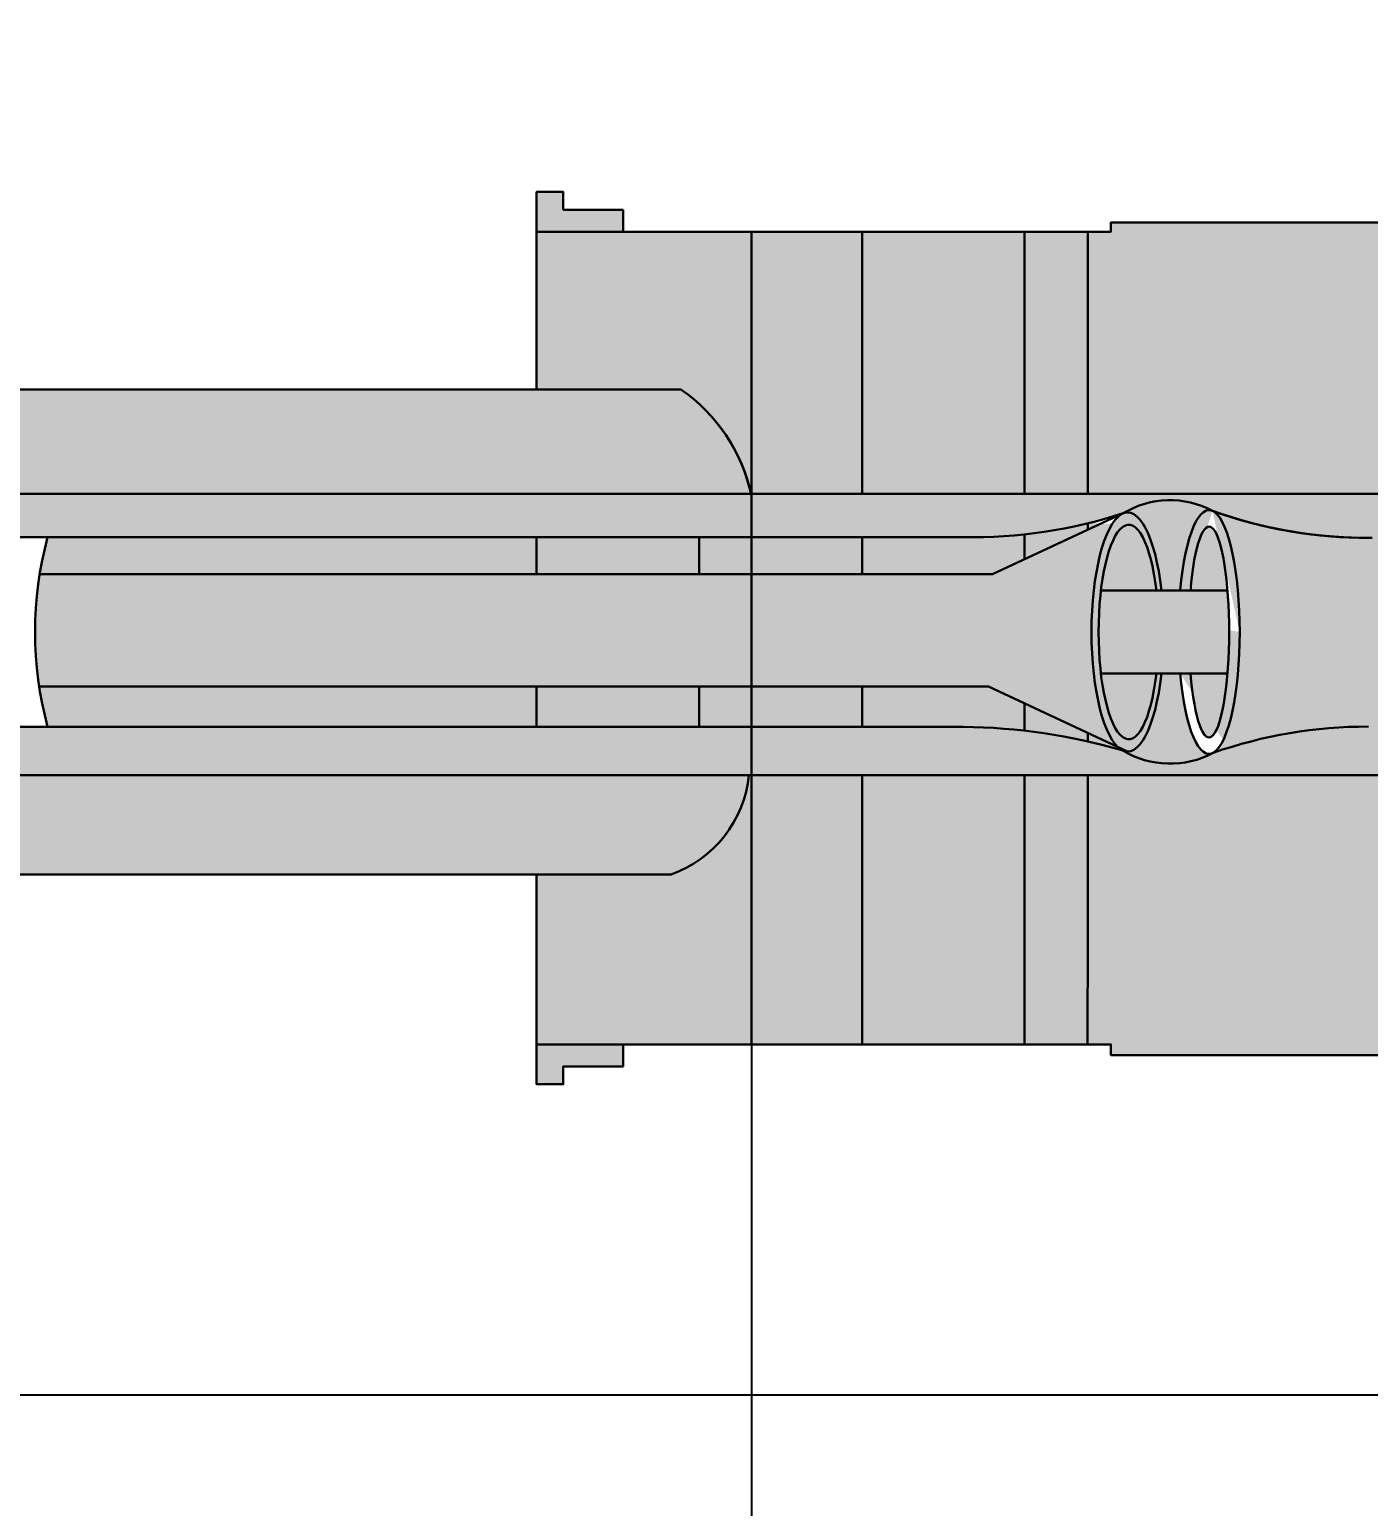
# Model space of a CAD drawing. Header units: millimetres. Extents: x 840 to 45745, y -146 to 13913.
# Drawn here: x 29042 to 30170, y 2931 to 4176 of the extents above; entities that cross this region are included whole.
import ezdxf

# ---------------------------------------------------------------- set-up
doc = ezdxf.new("R2010")
doc.units = ezdxf.units.MM
for name, color, linetype, lineweight in [('drawing', 7, 'Continuous', 30), ('extra adjustment', 7, 'Continuous', 30), ('New DIM', 7, 'Continuous', 30)]:
    doc.layers.add(name, color=color, linetype=linetype, lineweight=lineweight)
doc.styles.get("Standard").update_dxf_attribs({"font": 'arial.ttf'})
doc.dimstyles.new('000001211E731208', dxfattribs={"dimscale": 30, "dimtxt": 5, "dimasz": 4, "dimexe": 2, "dimexo": 4, "dimgap": 1, "dimtad": 1, "dimtih": 1, "dimtoh": 1, "dimdec": 1, "dimdsep": 46, "dimtxsty": 'Standard', "dimcen": 2, "dimclrd": 1, "dimclre": 134, "dimadec": 1, "dimazin": 2, "dimtfac": 1, "dimtdec": 1, "dimtofl": 0, "dimtmove": 0, "dimatfit": 3, "dimfxl": 1, "dimtolj": 1, "dimtzin": 0, "dimarcsym": 0})

# ---------------------------------------------------------------- blocks, each defined once
blk = doc.blocks.new('*D9')
at = {"layer": 'Defpoints', "color": 0, "transparency": 16777216}
for p in [(27914.70780350172, 4317.35443950672), (27914.70780350173, 3024.615419753403), (31635.78277524041, 3024.615419753403)]:
    blk.add_point(p, dxfattribs=at)
at = {"layer": 'New DIM', "color": 134, "linetype": 'ByBlock', "lineweight": -2, "transparency": 16777216}
for p, q in [((28034.70780350172, 4317.35443950672), (31695.78277524041, 4317.354439506721)), ((28034.70780350173, 3024.615419753403), (31695.78277524041, 3024.615419753403))]:
    blk.add_line(p, q, dxfattribs=at)
at = {"layer": 'New DIM', "color": 1, "linetype": 'ByBlock', "lineweight": -2, "transparency": 16777216}
for p, q in [((31635.78277524041, 4197.354439506721), (31635.78277524041, 3777.570877788316)), ((31635.78277524041, 3144.615419753403), (31635.78277524041, 3564.398981471808))]:
    blk.add_line(p, q, dxfattribs=at)
at = {"layer": 'New DIM', "color": 1, "transparency": 16777216}
for points in [[(31615.78277524041, 4197.354439506721), (31655.78277524041, 4197.354439506721), (31635.78277524041, 4317.354439506721)], [(31615.78277524041, 3144.615419753403), (31655.78277524041, 3144.615419753403), (31635.78277524041, 3024.615419753403)]]:
    blk.add_solid(points, dxfattribs=at)
at = {"layer": 'New DIM', "color": 0, "transparency": 16777216, "insert": (31635.7827752404, 3670.984929630053), "char_height": 150, "attachment_point": 5}
blk.add_mtext('\\A1;1292.7', dxfattribs=at)
blk = doc.blocks.new('*D11')
at = {"layer": 'Defpoints', "color": 0, "transparency": 16777216}
for p in [(26999.39984959805, 4639.075176345827), (26999.39984959805, 2696.679822853381), (32033.19230820957, 2696.679822853382)]:
    blk.add_point(p, dxfattribs=at)
at = {"layer": 'New DIM', "color": 134, "linetype": 'ByBlock', "lineweight": -2, "transparency": 16777216}
for p, q in [((27119.39984959805, 4639.075176345827), (32093.19230820957, 4639.075176345827)), ((27119.39984959805, 2696.679822853381), (32093.19230820957, 2696.679822853382))]:
    blk.add_line(p, q, dxfattribs=at)
at = {"layer": 'New DIM', "color": 1, "linetype": 'ByBlock', "lineweight": -2, "transparency": 16777216}
for p, q in [((32033.19230820957, 4519.075176345827), (32033.19230820957, 3774.463447757858)), ((32033.19230820957, 2816.679822853382), (32033.19230820957, 3561.291551441351))]:
    blk.add_line(p, q, dxfattribs=at)
at = {"layer": 'New DIM', "color": 1, "transparency": 16777216}
for points in [[(32013.19230820957, 4519.075176345827), (32053.19230820957, 4519.075176345827), (32033.19230820957, 4639.075176345827)], [(32013.19230820957, 2816.679822853382), (32053.19230820957, 2816.679822853382), (32033.19230820957, 2696.679822853382)]]:
    blk.add_solid(points, dxfattribs=at)
at = {"layer": 'New DIM', "color": 0, "transparency": 16777216, "insert": (32033.19230820957, 3667.877499599595), "char_height": 150, "attachment_point": 5}
blk.add_mtext('\\A1;1942.4', dxfattribs=at)
blk = doc.blocks.new('*D50')
at = {"layer": 'Defpoints', "color": 0, "transparency": 16777216}
for p in [(29650.08377129588, 3547.126745338839), (28490.62620419121, 3463.514661941729), (29650.08377129588, 2405.479882293512)]:
    blk.add_point(p, dxfattribs=at)
at = {"layer": 'New DIM', "color": 134, "linetype": 'ByBlock', "lineweight": -2, "transparency": 16777216}
for p, q in [((29650.08377129588, 3427.126745338839), (29650.08377129588, 2345.479882293512)), ((28490.62620419121, 3343.514661941729), (28490.62620419121, 2345.479882293512))]:
    blk.add_line(p, q, dxfattribs=at)
at = {"layer": 'New DIM', "color": 1, "linetype": 'ByBlock', "lineweight": -2, "transparency": 16777216}
blk.add_line((28610.62620419121, 2405.479882293512), (29530.08377129588, 2405.479882293512), dxfattribs=at)
at = {"layer": 'New DIM', "color": 1, "transparency": 16777216}
for points in [[(28610.62620419121, 2425.479882293512), (28610.62620419121, 2385.479882293512), (28490.62620419121, 2405.479882293512)], [(29530.08377129588, 2425.479882293512), (29530.08377129588, 2385.479882293512), (29650.08377129588, 2405.479882293512)]]:
    blk.add_solid(points, dxfattribs=at)
at = {"layer": 'New DIM', "color": 0, "transparency": 16777216, "insert": (29070.35498774354, 2512.065830451766), "char_height": 150, "attachment_point": 5}
blk.add_mtext('\\A1;1159.5', dxfattribs=at)

msp = doc.modelspace()

# ---------------------------------------------------------------- hatches: boundary and pattern name
at = {"layer": 'extra adjustment', "true_color": 0x1a3a42}
h = msp.add_hatch(color=159, dxfattribs=at)
h.dxf.hatch_style = 1
h.paths.add_polyline_path([(29541.84380997523, 4023.835486547368), (29491.44380997523, 4023.835486547379), (29491.44380997523, 4038.955486547367), (29469.04380997522, 4038.955486547367), (29469.04380997522, 4005.355486547367), (29541.84380997523, 4005.355486547367)])
h = msp.add_hatch(color=159, dxfattribs=at)
h.dxf.hatch_style = 1
h.paths.add_polyline_path([(30446.9467751704, 4013.195486547368), (30443.84895054955, 4013.195486547368), (29952.95307412194, 4013.195486547369), (29952.95307412194, 4005.355486547367), (29933.42021863733, 4005.355486547367), (29933.42021863733, 3920.100490803342), (29933.42021863733, 3872.482785343153), (29933.42183631559, 3784.389504140633), (30446.94677517041, 3784.389504140636)])
h = msp.add_hatch(color=159, dxfattribs=at)
h.dxf.hatch_style = 1
h.paths.add_polyline_path([(29650.08377129585, 4005.355486547367), (29469.04380997522, 4005.355486547367), (29469.04380997523, 3872.482785343152), (29590.67652432034, 3872.482785343152, -0.1909573597717431), (29650.08377129586, 3782.756166700829)])
h = msp.add_hatch(color=159, dxfattribs=at)
h.dxf.hatch_style = 1
h.paths.add_polyline_path([(29743.41654371874, 3929.060490803343), (29743.41654371874, 4005.355486547367), (29650.08377129585, 4005.355486547367), (29650.08377129586, 3784.389504140633), (29743.41654371874, 3784.389504140633), (29743.41654371874, 3872.482785343153)])
h = msp.add_hatch(color=159, dxfattribs=at)
h.dxf.hatch_style = 1
h.paths.add_polyline_path([(29880.15307412193, 3936.900490803343), (29880.15307412194, 4005.355486547367), (29743.41654371874, 4005.355486547374), (29743.41654371874, 3929.060490803343), (29743.41654371874, 3872.482785343153), (29743.41654371874, 3784.389504140633), (29880.15307412194, 3784.389504140633), (29880.15307412194, 3872.482785343152)])
h = msp.add_hatch(color=159, dxfattribs=at)
h.dxf.hatch_style = 1
h.paths.add_polyline_path([(29933.42021863733, 3920.100490803342), (29933.42021863733, 4005.355486547367), (29880.15307412194, 4005.355486547367), (29880.15307412193, 3936.900490803343), (29880.15307412194, 3872.482785343152), (29880.15307412194, 3784.389504140633), (29933.42183631559, 3784.389504140633), (29933.42021863733, 3872.482785343153)])
at = {"layer": 'extra adjustment', "true_color": 0xf8d731}
h = msp.add_hatch(color=40, dxfattribs=at)
h.dxf.hatch_style = 1
h.paths.add_polyline_path([(29590.67652432034, 3872.482785343152), (29469.04380997523, 3872.482785343152), (29360.08783508826, 3872.482785343152), (29056.94458483463, 3872.482785343152), (28490.6262041912, 3872.482785343153), (28490.6262041912, 3784.389504140632), (29056.94458483463, 3784.389504140632), (29366.15786782648, 3784.389504140632), (29649.73020505167, 3784.389504140632, 0.1879934378177061)])
at = {"layer": 'extra adjustment', "true_color": 0xf8991e}
h = msp.add_hatch(color=30, dxfattribs=at)
h.dxf.hatch_style = 1
h.set_gradient(color1=(248, 153, 30), color2=(248, 215, 49), name='CURVED')
h.paths.add_polyline_path([(29650.08377129586, 3782.756166700829, 0.002861208211648091), (29649.73020505164, 3784.389504140753), (28490.62620419119, 3784.389504140632), (28490.6262041912, 3747.877499599975), (29650.08377129587, 3747.877499599975)])
at = {"layer": 'extra adjustment', "true_color": 0xf8d731}
h = msp.add_hatch(color=40, dxfattribs=at)
h.dxf.hatch_style = 1
edge = h.paths.add_edge_path()
edge.add_line((30602.46603167573, 3784.389504140635), (30446.9467751704, 3784.389504140636))
edge.add_line((30446.9467751704, 3784.389504140636), (29933.42183631559, 3784.389504140633))
edge.add_line((29933.42183631559, 3784.389504140633), (29880.15307412193, 3784.389504140633))
edge.add_line((29880.15307412193, 3784.389504140633), (29743.41654371874, 3784.389504140633))
edge.add_line((29743.41654371874, 3784.389504140633), (29650.08377129586, 3784.389504140633))
edge.add_line((29650.08377129586, 3784.389504140633), (29650.08377129586, 3782.756166700829))
edge.add_line((29650.08377129586, 3782.756166700829), (29650.08377129587, 3747.877499599975))
edge.add_line((29650.08377129587, 3747.877499599975), (29828.56526040142, 3747.877499599975))
edge.add_arc((29835.27325628423, 4165.281099255617), 417.4574974943569, 269.0792921509058, 287.8810215723199)
edge.add_arc((30002.78549528701, 3703.795913999691), 75.28583870319571, 61.66256775295909, 121.49889541354781, ccw=False)
edge.add_arc((30168.98595792443, 4132.254867919296), 384.9755914262895, 250.1906347699137, 270.5784577132747)
edge.add_ellipse((30171.49207422357, 3667.708168014546), major_axis=(-109.9399073662684, -0.09165723125632966), ratio=0.723839426924801, start_angle=449.2062534862528, end_angle=629.1112250321023)
edge.add_line((30173.13106198058, 3747.278855208585), (30564.17593564966, 3746.952839921888))
edge.add_arc((30576.00888861149, 3667.864651386398), 79.96849593197321, 89.99999999999739, 98.50931395626588, ccw=False)
edge.add_arc((30487.91919035988, 4225.35125398995), 485.5752641324203, 280.4520778234644, 283.6446364851823)
edge.add_line((30602.46603167573, 3753.480129336373), (30602.46603167573, 3784.389504140635))
at = {"layer": 'extra adjustment', "true_color": 0x1a3a42}
h = msp.add_hatch(color=159, dxfattribs=at)
h.dxf.hatch_style = 1
edge = h.paths.add_edge_path()
edge.add_ellipse((30035.67868358952, 3667.877499599976), major_axis=(0, -102.8047259152627), ratio=0.2516769072036222, start_angle=533.6932712313092, end_angle=610.0956294496655, ccw=False)
edge.add_arc((30002.78549528701, 3703.795913999692), 75.28583870319568, 61.6625677529683, 121.4988954136808)
edge.add_ellipse((29967.07573829406, 3667.877499599976), major_axis=(0, 100.8289267265333), ratio=0.3018527306859603, start_angle=290.31142161376823, end_angle=366.84183551460234, ccw=False)
edge.add_line((29995.61873916431, 3702.877499599975), (30011.35073963773, 3702.877499599975))
h = msp.add_hatch(color=159, dxfattribs=at)
h.dxf.hatch_style = 1
edge = h.paths.add_edge_path()
edge.add_ellipse((30171.49207422357, 3667.708168014546), major_axis=(-109.9399073662684, -0.09165723125632966), ratio=0.7238394269248012, start_angle=89.20625348625282, end_angle=95.02703892122476)
edge.add_line((30181.19174257142, 3588.443463459202), (30570.03929077601, 3588.119280089344))
edge.add_arc((30481.71110691208, 3066.374528722843), 529.1686438586408, 76.8090298657657, 80.39128158619542, ccw=False)
edge.add_line((30602.46603167573, 3581.580993927345), (30602.46603167573, 3547.126745338842))
edge.add_line((30602.46603167573, 3547.126745338842), (30446.94677517041, 3547.126745338842))
edge.add_line((30446.94677517041, 3547.126745338842), (29880.15307412193, 3547.126745338839))
edge.add_line((29880.15307412193, 3547.126745338839), (29743.41654371874, 3547.126745338839))
edge.add_line((29743.41654371874, 3547.126745338839), (29650.08377129588, 3547.126745338839))
edge.add_line((29650.08377129588, 3547.126745338839), (29650.08377129587, 3587.877499599975))
edge.add_line((29650.08377129587, 3587.877499599975), (29828.56526040144, 3587.877499599974))
edge.add_arc((29823.5980008184, 3090.927160447393), 496.9751636164835, 73.70510562460231, 89.42731997586412, ccw=False)
edge.add_arc((30002.80485926141, 3634.181356988236), 77.26128529083078, 239.0238086122468, 297.9604825256553)
edge.add_ellipse((30035.67868358952, 3667.877499599976), major_axis=(0, -102.8047259152627), ratio=0.2516769072036222, start_angle=289.904370550335, end_angle=367.4417385812848, ccw=False)
edge.add_line((30011.35073963773, 3632.877499599975), (30011.35062728813, 3632.877499599975))
edge.add_ellipse((30035.67868358952, 3667.877499599976), major_axis=(0, -102.8047259152627), ratio=0.2516769072036222, start_angle=289.6726993056132, end_angle=289.904370550335, ccw=False)
edge.add_ellipse((30035.67868358952, 3667.877499599976), major_axis=(0, -102.8047259152627), ratio=0.2516769072036222, start_angle=289.904370550335, end_angle=367.4417385812848, ccw=False)
edge.add_line((30011.35073963773, 3632.877499599975), (30051.25084152163, 3632.877499599975))
edge.add_ellipse((30035.67868358952, 3667.877499599976), major_axis=(0, 88.86588915320681), ratio=0.1906408742179865, start_angle=246.8056102755682, end_angle=293.1943897244305)
edge.add_line((30051.25084152163, 3702.877499599975), (30011.35073963773, 3702.877499599975))
edge.add_ellipse((30035.67868358952, 3667.877499599976), major_axis=(0, -102.8047259152627), ratio=0.2516769072036222, start_angle=533.6932712313092, end_angle=610.0956294496655, ccw=False)
edge.add_ellipse((30035.67868358952, 3667.877499599976), major_axis=(0, -102.8047259152627), ratio=0.2516769072036222, start_angle=449.9406244134027, end_angle=533.6932712313092, ccw=False)
edge.add_ellipse((30035.67868358952, 3667.877499599976), major_axis=(0, -102.8047259152627), ratio=0.2516769072036222, start_angle=367.822582690016, end_angle=449.85133060603397, ccw=False)
edge.add_arc((30169.15406770083, 3195.126714495287), 393.0099687006262, 89.87151152359729, 109.30901849877779, ccw=False)
at = {"layer": 'extra adjustment', "true_color": 0x000000}
h = msp.add_hatch(color=18, dxfattribs=at)
h.dxf.hatch_style = 1
edge = h.paths.add_edge_path()
edge.add_ellipse((29967.07573829406, 3667.877499599976), major_axis=(0, 100.8289267265333), ratio=0.3018527306859603, start_angle=368.000841303105, end_angle=523.8832972553386, ccw=False)
edge.add_line((29962.8394946578, 3767.724960083076), (29853.09823541411, 3716.624639214032))
edge.add_line((29853.09823541411, 3716.624639214032), (29650.08377129587, 3716.624639214032))
edge.add_line((29650.08377129587, 3716.624639214032), (29650.08377129587, 3622.067690106557))
edge.add_line((29650.08377129587, 3622.067690106557), (29849.77296432019, 3622.067690106557))
edge.add_line((29849.77296432019, 3622.067690106557), (29958.62700766254, 3571.011324011707))
at = {"layer": 'extra adjustment', "true_color": 0xf8991e}
h = msp.add_hatch(color=30, dxfattribs=at)
h.dxf.hatch_style = 1
edge = h.paths.add_edge_path()
edge.add_ellipse((29967.07573829406, 3667.877499599976), major_axis=(0, 100.8289267265333), ratio=0.3018527306859603, start_angle=366.84183551460234, end_angle=368.000841303105, ccw=False)
edge.add_arc((29835.27325628423, 4165.281099255617), 417.4574974943572, 283.5981923265282, 287.8810215723687, ccw=False)
edge.add_line((29933.42229289757, 3759.525595502279), (29933.42239386825, 3754.027073802721))
edge.add_line((29933.42239386825, 3754.027073802721), (29963.04272158709, 3767.819591412876))
at = {"layer": 'extra adjustment', "true_color": 0x1a3a42}
h = msp.add_hatch(color=159, dxfattribs=at)
h.dxf.hatch_style = 1
edge = h.paths.add_edge_path()
edge.add_ellipse((29967.07573829406, 3667.877499599976), major_axis=(0, 100.8289267265333), ratio=0.3018527306859603, start_angle=290.3114216137682, end_angle=366.8418355146023)
edge.add_ellipse((29967.07573829406, 3667.877499599976), major_axis=(0, 100.8289267265333), ratio=0.3018527306859603, start_angle=366.8418355146023, end_angle=368.0008413031051)
edge.add_ellipse((29967.07573829406, 3667.877499599976), major_axis=(0, 100.8289267265333), ratio=0.3018527306859603, start_angle=368.0008413031051, end_angle=523.8832972553386)
edge.add_line((29958.62700766254, 3571.011324011707), (29967.07573829406, 3567.048572873442))
edge.add_ellipse((29967.07573829406, 3667.877499599976), major_axis=(0, 100.8289267265333), ratio=0.3018527306859603, start_angle=539.9999999999969, end_angle=609.6885783862317)
edge.add_line((29995.61873916431, 3632.877499599975), (29991.33790245486, 3632.877499599975))
edge.add_ellipse((29967.94844965644, 3667.877499599976), major_axis=(0, -90.45190260191123), ratio=0.2804291848184943, start_angle=292.7646022615148, end_angle=427.2353977384855, ccw=False)
edge.add_ellipse((29967.94844965644, 3667.877499599976), major_axis=(0, -90.45190260191123), ratio=0.2804291848184943, start_angle=247.2353977384864, end_angle=292.7646022615148, ccw=False)
edge.add_ellipse((29967.94844965644, 3667.877499599976), major_axis=(0, -90.45190260191123), ratio=0.2804291848184943, start_angle=112.7646022615182, end_angle=247.2353977384864, ccw=False)
edge.add_line((29991.33790245486, 3702.877499599975), (29995.61873916431, 3702.877499599975))
at = {"layer": 'extra adjustment', "true_color": 0x000000}
h = msp.add_hatch(color=18, dxfattribs=at)
h.dxf.hatch_style = 1
edge = h.paths.add_edge_path()
edge.add_ellipse((30171.49207422357, 3667.708168014546), major_axis=(-109.9399073662684, -0.09165723125632966), ratio=0.723839426924801, start_angle=500.9434581384992, end_angle=578.9442344769063)
edge.add_ellipse((30171.49207422357, 3667.708168014546), major_axis=(-109.9399073662684, -0.09165723125632966), ratio=0.723839426924801, start_angle=578.9442344769063, end_angle=629.1112250320999)
edge.add_line((30173.13106198058, 3747.278855208585), (30170.22686886186, 3747.281276443119))
edge.add_arc((30168.98595792443, 4132.254867919296), 384.9755914262895, 250.1906347699103, 270.184684650586, ccw=False)
edge.add_ellipse((30035.67868358952, 3667.877499599976), major_axis=(0, -102.8047259152627), ratio=0.2516769072036222, start_angle=449.9406244134027, end_angle=533.6932712313011, ccw=False)
edge.add_ellipse((30035.67868358952, 3667.877499599976), major_axis=(0, -102.8047259152627), ratio=0.2516769072036222, start_angle=367.822582690016, end_angle=449.85133060603397, ccw=False)
edge.add_arc((30169.15406770083, 3195.126714495292), 393.0099687006209, 89.87151152360099, 109.30901849877861, ccw=False)
edge.add_ellipse((30171.49207422357, 3667.708168014546), major_axis=(-109.9399073662684, -0.09165723125632966), ratio=0.7238394269248012, start_angle=89.20625348625282, end_angle=95.02703892122476)
edge.add_ellipse((30171.49207422357, 3667.708168014546), major_axis=(-109.9399073662684, -0.09165723125632966), ratio=0.723839426924801, start_angle=455.0270389212246, end_angle=500.9434581384992)
at = {"layer": 'extra adjustment', "true_color": 0xf8991e}
h = msp.add_hatch(color=30, dxfattribs=at)
h.dxf.hatch_style = 1
h.paths.add_polyline_path([(29880.15307412193, 3750.243071883298, -0.03095615134230991), (29828.56526040142, 3747.877499599975), (29743.41654371874, 3747.877499599975), (29743.41654371874, 3716.624639214032), (29853.09823541411, 3716.624639214032), (29880.15307412194, 3729.222553148664)])
h = msp.add_hatch(color=30, dxfattribs=at)
h.dxf.hatch_style = 1
h.paths.add_polyline_path([(29933.42239386825, 3754.027073802721), (29933.42229289757, 3759.525595502279, -0.03241573096556334), (29880.15307412193, 3750.243071883298), (29880.15307412194, 3729.222553148663)])
at = {"layer": 'extra adjustment', "true_color": 0x636466}
h = msp.add_hatch(color=251, dxfattribs=at)
h.dxf.hatch_style = 1
edge = h.paths.add_edge_path()
edge.add_ellipse((29967.94844965644, 3667.877499599976), major_axis=(0, -90.45190260191123), ratio=0.2804291848184943, start_angle=112.7646022615182, end_angle=247.2353977384864)
edge.add_line((29944.55899685803, 3702.877499599975), (29991.33790245486, 3702.877499599975))
h = msp.add_hatch(color=251, dxfattribs=at)
h.dxf.hatch_style = 1
edge = h.paths.add_edge_path()
edge.add_ellipse((30035.67868358952, 3667.877499599976), major_axis=(0, 88.86588915320681), ratio=0.1906408742179865, start_angle=293.1943897244305, end_angle=426.8056102755694)
edge.add_line((30020.10652565741, 3702.877499599975), (30051.25084152163, 3702.877499599975))
at = {"layer": 'extra adjustment', "true_color": 0xf8991e}
h = msp.add_hatch(color=30, dxfattribs=at)
h.dxf.hatch_style = 1
h.paths.add_polyline_path([(29469.04380997522, 3747.877499599975), (29360.08783508826, 3747.877499599975), (29056.94458483463, 3747.877499599975, 0.0260089700108098), (29050.24289037629, 3716.624639214032), (29056.94458483463, 3716.624639214032), (29280.61167557943, 3716.624639214032), (29323.53628217365, 3716.624639214032), (29360.08783508826, 3716.624639214032), (29469.04380997522, 3716.624639214032)])
h = msp.add_hatch(color=30, dxfattribs=at)
h.dxf.hatch_style = 1
h.paths.add_polyline_path([(29605.90509518078, 3747.877499599975), (29469.04380997522, 3747.877499599975), (29469.04380997522, 3716.624639214032), (29470.78799981428, 3716.624639214032), (29605.90509518078, 3716.624639214032)])
h = msp.add_hatch(color=30, dxfattribs=at)
h.dxf.hatch_style = 1
h.paths.add_polyline_path([(29650.08377129587, 3747.877499599975), (29605.90509518078, 3747.877499599975), (29605.90509518078, 3716.624639214032), (29650.08377129587, 3716.624639214032)])
h = msp.add_hatch(color=30, dxfattribs=at)
h.dxf.hatch_style = 1
h.paths.add_polyline_path([(29743.41654371874, 3747.877499599975), (29650.08377129587, 3747.877499599975), (29650.08377129587, 3716.624639214032), (29743.41654371874, 3716.624639214032)])
at = {"layer": 'extra adjustment'}
h = msp.add_hatch(color=256, dxfattribs=at)
h.dxf.hatch_style = 1
h.set_gradient(color1=(255, 255, 255), color2=(99, 100, 102), centered=1, name='CURVED')
edge = h.paths.add_edge_path()
edge.add_ellipse((30035.67868358952, 3667.877499599976), major_axis=(0, 88.86588915320681), ratio=0.1906408742179865, start_angle=246.8056102755682, end_angle=293.1943897244305)
edge.add_line((30051.25084152163, 3702.877499599975), (29944.55899685803, 3702.877499599975))
edge.add_ellipse((29967.94844965644, 3667.877499599976), major_axis=(0, -90.45190260191123), ratio=0.2804291848184943, start_angle=247.2353977384864, end_angle=292.7646022615148)
edge.add_line((29944.55899685803, 3632.877499599975), (30051.25084152163, 3632.877499599975))
h.paths.add_polyline_path([(29650.08377129587, 3716.624639214032), (29470.78799981428, 3716.624639214032), (29360.08783508826, 3716.624639214032), (29323.53628217365, 3716.624639214032), (29280.61167557943, 3716.624639214032), (29056.94458483463, 3716.624639214032), (29050.24289037629, 3716.624639214032, 0.07735115533923737), (29049.78574341713, 3622.067690106556), (29056.94458483464, 3622.067690106556), (29273.91210945282, 3622.067690106556), (29316.83671604704, 3622.067690106556), (29360.08783508827, 3622.067690106556), (29470.33085285514, 3622.067690106557), (29650.08377129587, 3622.067690106557)])
at = {"layer": 'extra adjustment', "true_color": 0x636466}
h = msp.add_hatch(color=251, dxfattribs=at)
h.dxf.hatch_style = 1
edge = h.paths.add_edge_path()
edge.add_ellipse((29967.94844965644, 3667.877499599976), major_axis=(0, -90.45190260191123), ratio=0.2804291848184943, start_angle=292.7646022615148, end_angle=427.2353977384855)
edge.add_line((29991.33790245486, 3632.877499599975), (29944.55899685803, 3632.877499599975))
at = {"layer": 'extra adjustment', "true_color": 0x1a3a42}
h = msp.add_hatch(color=159, dxfattribs=at)
h.dxf.hatch_style = 1
edge = h.paths.add_edge_path()
edge.add_ellipse((30035.67868358952, 3667.877499599976), major_axis=(0, -102.8047259152627), ratio=0.2516769072036222, start_angle=289.904370550335, end_angle=367.4417385812848, ccw=False)
edge.add_line((30011.35073963773, 3632.877499599975), (29995.61873916431, 3632.877499599975))
edge.add_ellipse((29967.07573829406, 3667.877499599976), major_axis=(0, 100.8289267265333), ratio=0.3018527306859603, start_angle=539.9999999999969, end_angle=609.6885783862317, ccw=False)
edge.add_ellipse((29967.07573829406, 3667.877499599976), major_axis=(0, 100.8289267265333), ratio=0.3018527306859603, start_angle=532.3799206236255, end_angle=539.9999999999969, ccw=False)
edge.add_arc((30002.80485926141, 3634.181356988236), 77.26128529083077, 239.0238086122284, 297.9604825256553)
at = {"layer": 'extra adjustment', "true_color": 0x636466}
h = msp.add_hatch(color=251, dxfattribs=at)
h.dxf.hatch_style = 1
edge = h.paths.add_edge_path()
edge.add_ellipse((30035.67868358952, 3667.877499599976), major_axis=(0, 88.86588915320681), ratio=0.1906408742179865, start_angle=113.1943897244311, end_angle=246.8056102755682)
edge.add_line((30051.25084152163, 3632.877499599975), (30020.10652565741, 3632.877499599975))
at = {"layer": 'extra adjustment', "true_color": 0xf8991e}
h = msp.add_hatch(color=30, dxfattribs=at)
h.dxf.hatch_style = 1
h.paths.add_polyline_path([(29469.04380997522, 3622.067690106557), (29360.08783508827, 3622.067690106556), (29316.83671604704, 3622.067690106556), (29273.91210945282, 3622.067690106556), (29056.94458483464, 3622.067690106556), (29049.78574341713, 3622.067690106556, 0.02842805341794671), (29056.9445848346, 3587.877499599975), (29278.73843122908, 3587.877499599975), (29321.6630378233, 3587.877499599975), (29360.08783508826, 3587.877499599975), (29469.04380997522, 3587.877499599975)])
h = msp.add_hatch(color=30, dxfattribs=at)
h.dxf.hatch_style = 1
h.paths.add_polyline_path([(29605.90509518078, 3622.067690106557), (29470.33085285514, 3622.067690106557), (29469.04380997522, 3622.067690106557), (29469.04380997522, 3587.877499599975), (29605.90509518077, 3587.877499599975)])
h = msp.add_hatch(color=30, dxfattribs=at)
h.dxf.hatch_style = 1
h.paths.add_polyline_path([(29650.08377129587, 3622.067690106557), (29605.90509518078, 3622.067690106557), (29605.90509518077, 3587.877499599975), (29650.08377129587, 3587.877499599975)])
h = msp.add_hatch(color=30, dxfattribs=at)
h.dxf.hatch_style = 1
h.paths.add_polyline_path([(29743.41654371874, 3622.067690106557), (29650.08377129587, 3622.067690106557), (29650.08377129587, 3587.877499599975), (29743.41654371874, 3587.877499599975)])
h = msp.add_hatch(color=30, dxfattribs=at)
h.dxf.hatch_style = 1
h.paths.add_polyline_path([(29849.77296432019, 3622.067690106557), (29743.41654371874, 3622.067690106557), (29743.41654371874, 3587.877499599975), (29828.56526040153, 3587.877499599974, -0.02601849351772096), (29880.15307412193, 3584.673894041919), (29880.15307412194, 3607.818352549462)])
h = msp.add_hatch(color=30, dxfattribs=at)
h.dxf.hatch_style = 1
h.paths.add_polyline_path([(29880.15307412194, 3607.818352549462), (29880.15307412193, 3584.673894041919, -0.02720323911758547), (29933.42567009437, 3575.61489117001), (29933.42553757039, 3582.83169782278)])
h = msp.add_hatch(color=30, dxfattribs=at)
h.dxf.hatch_style = 1
h.paths.add_polyline_path([(29650.08377129587, 3587.877499599975), (29360.08783508826, 3587.877499599975), (29321.6630378233, 3587.877499599975), (29278.73843122908, 3587.877499599975), (29056.94458483463, 3587.877499599975), (28490.62620419121, 3587.877499599975), (28490.62620419121, 3547.126745338839), (29056.94458483463, 3547.126745338839), (29360.08783508826, 3547.12674533884), (29650.08377129588, 3547.126745338839)])
at = {"layer": 'extra adjustment', "true_color": 0xf8d731}
h = msp.add_hatch(color=40, dxfattribs=at)
h.dxf.hatch_style = 1
edge = h.paths.add_edge_path()
edge.add_arc((30481.71110691206, 3066.374528722733), 529.1686438587516, 76.80902986576609, 80.39128158619499)
edge.add_line((30570.03929077601, 3588.119280089344), (30181.19174257142, 3588.443463459202))
edge.add_ellipse((30171.49207422357, 3667.708168014546), major_axis=(-109.9399073662684, -0.09165723125632966), ratio=0.723839426924801, start_angle=449.20625348625276, end_angle=455.0270389212246, ccw=False)
edge.add_arc((30169.15406770083, 3195.126714495292), 393.0099687006209, 89.8715115236031, 109.3090184987724)
edge.add_arc((30002.80485926141, 3634.181356988237), 77.26128529083077, 239.0238086122443, 298.10369177294035, ccw=False)
edge.add_arc((29823.5980008184, 3090.927160447379), 496.9751636164988, 73.7051056246028, 89.4273199758637)
edge.add_line((29828.56526040144, 3587.877499599975), (29650.08377129587, 3587.877499599975))
edge.add_line((29650.08377129587, 3587.877499599975), (29650.08377129588, 3547.126745338839))
edge.add_line((29650.08377129588, 3547.126745338839), (29743.41654371874, 3547.126745338839))
edge.add_line((29743.41654371874, 3547.126745338839), (29880.15307412193, 3547.126745338839))
edge.add_line((29880.15307412193, 3547.126745338839), (30446.94677517041, 3547.126745338842))
edge.add_line((30446.94677517041, 3547.126745338842), (30602.46603167573, 3547.126745338842))
edge.add_line((30602.46603167573, 3547.126745338842), (30602.46603167573, 3581.580993927345))
at = {"layer": 'extra adjustment', "true_color": 0xf8991e}
h = msp.add_hatch(color=30, dxfattribs=at)
h.dxf.hatch_style = 1
edge = h.paths.add_edge_path()
edge.add_line((29933.42553757039, 3582.83169782278), (29933.42567009437, 3575.61489117001))
edge.add_arc((29823.5980008184, 3090.927160447378), 496.9751636164989, 73.70510562460322, 77.23267957103849, ccw=False)
edge.add_ellipse((29967.07573829406, 3667.877499599976), major_axis=(0, 100.8289267265333), ratio=0.3018527306859603, start_angle=523.8832972553386, end_angle=532.3799206236255, ccw=False)
edge.add_line((29958.62700766254, 3571.011324011708), (29933.42553757039, 3582.83169782278))
at = {"layer": 'extra adjustment', "true_color": 0xf8d731}
h = msp.add_hatch(color=40, dxfattribs=at)
h.dxf.hatch_style = 1
h.paths.add_polyline_path([(29647.91835271302, 3547.126745338839), (29360.08783508826, 3547.12674533884), (29056.94458483463, 3547.126745338839), (28490.62620419121, 3547.126745338839), (28490.62620419121, 3463.514661941729), (29056.94458483463, 3463.514661941729), (29360.08783508826, 3463.51466194173), (29582.44923369945, 3463.51466194173, 0.2897255684029552)])
at = {"layer": 'extra adjustment', "true_color": 0x1a3a42}
h = msp.add_hatch(color=159, dxfattribs=at)
h.dxf.hatch_style = 1
h.paths.add_polyline_path([(29650.08377129588, 3547.126745338839), (29647.91835271302, 3547.126745338839, -0.2897255684029547), (29582.44923369945, 3463.51466194173), (29469.04380997522, 3463.51466194173), (29469.04380997523, 3320.173577267112), (29650.08377129589, 3320.173577267121)])
h = msp.add_hatch(color=159, dxfattribs=at)
h.dxf.hatch_style = 1
h.paths.add_polyline_path([(29743.41654371873, 3463.51466194173), (29743.41654371874, 3547.126745338839), (29650.08377129588, 3547.126745338839), (29650.08377129589, 3320.173577267121), (29743.41654371873, 3320.173577267125), (29743.41654371873, 3407.922858822354)])
h = msp.add_hatch(color=159, dxfattribs=at)
h.dxf.hatch_style = 1
h.paths.add_polyline_path([(29880.15307412193, 3398.962858822353), (29880.15307412193, 3463.51466194173), (29880.15307412194, 3547.126745338839), (29743.41654371874, 3547.126745338839), (29743.41654371873, 3463.51466194173), (29743.41654371873, 3407.922858822354), (29743.41654371873, 3320.173577267125), (29880.15307412194, 3320.173577267125)])
h = msp.add_hatch(color=159, dxfattribs=at)
h.dxf.hatch_style = 1
h.paths.add_polyline_path([(29933.42772861801, 3463.51466194173), (29933.42619322908, 3547.126745338839), (29880.15307412194, 3547.126745338839), (29880.15307412193, 3463.51466194173), (29880.15307412193, 3398.962858822353), (29880.15307412194, 3320.173577267125), (29933.40518520172, 3320.173577267125), (29933.42021863734, 3415.762858822353)])
h = msp.add_hatch(color=159, dxfattribs=at)
h.dxf.hatch_style = 1
h.paths.add_polyline_path([(30446.9467751704, 3547.126745338842), (29933.42619322908, 3547.126745338839), (29933.42772861801, 3463.51466194173), (29933.42021863734, 3415.762858822353), (29933.40518520172, 3320.173577267125), (29952.95307412195, 3320.173577267125), (29952.95307412194, 3311.213577267111), (30443.78486763423, 3311.213577267111), (30446.94677517041, 3311.213577267112)])
h = msp.add_hatch(color=159, dxfattribs=at)
h.dxf.hatch_style = 1
h.paths.add_polyline_path([(29541.84380997523, 3320.173577267115), (29469.04380997523, 3320.173577267112), (29469.04380997523, 3286.573577267113), (29491.44380997524, 3286.573577267113), (29491.44380997524, 3301.693577267112), (29541.84380997523, 3301.693577267112)])

# ---------------------------------------------------------------- linework, layer by layer
at = {"layer": 'drawing'}
for p, q in [((29469.04380997522, 4022.155486547367), (29469.04380997522, 4038.955486547367)), ((29469.04380997522, 4038.955486547367), (29491.44380997523, 4038.955486547367)), ((29469.04380997522, 4038.955486547367), (29469.04380997523, 3872.482785343153)), ((29491.44380997523, 4038.955486547367), (29491.44380997523, 4023.835486547379)), ((29469.04380997522, 4022.155486547367), (29469.04380997522, 4005.355486547367)), ((29541.84380997523, 4023.835486547368), (29491.44380997523, 4023.835486547379)), ((29541.84380997523, 4023.835486547368), (29541.84380997523, 4005.355486547367)), ((30443.84895054955, 4013.195486547368), (29952.95307412194, 4013.195486547369)), ((29952.95307412194, 4005.355486547367), (29952.95307412194, 4013.195486547369)), ((29743.29178891638, 4005.355486547367), (29469.04380997522, 4005.355486547367)), ((29650.08377129585, 4005.355486547367), (29650.08377129589, 3320.17357726712)), ((29743.41654371874, 3929.060490803343), (29743.41654371874, 4005.355486547367)), ((29885.36927568364, 4005.355486547367), (29743.41654371875, 4005.355486547374)), ((29880.15307412194, 4005.355486547367), (29952.95307412194, 4005.355486547367)), ((29880.15307412194, 4005.355486547367), (29880.15307412193, 3936.900490803343)), ((29933.42021863733, 3920.100490803342), (29933.42021863733, 4005.355486547367)), ((29880.15307412193, 3936.900490803343), (29880.15307412194, 3872.482785343152)), ((29743.41654371874, 3929.060490803343), (29743.41654371874, 3872.482785343153)), ((29933.42021863733, 3920.100490803342), (29933.42021863733, 3872.482785343153)), ((29056.94458483463, 3872.482785343152), (28490.6262041912, 3872.482785343153)), ((29056.94458483463, 3872.482785343152), (29360.08783508826, 3872.482785343152)), ((29590.67652432034, 3872.482785343152), (29360.08783508826, 3872.482785343152)), ((29743.41654371874, 3872.482785343153), (29743.41654371874, 3784.389504140633)), ((29880.15307412194, 3872.482785343152), (29880.15307412194, 3784.389504140632)), ((29933.42021863733, 3872.482785343152), (29933.42183631559, 3784.389504140633)), ((29056.94458483463, 3784.389504140632), (28490.6262041912, 3784.389504140632)), ((29056.94458483463, 3784.389504140632), (29366.15786782648, 3784.389504140632)), ((29880.15307412193, 3784.389504140633), (29360.08783508826, 3784.389504140633)), ((29880.15307412193, 3784.389504140633), (30446.9467751704, 3784.389504140636)), ((29853.09823541411, 3716.624639214032), (29962.8394946578, 3767.724960083077)), ((29880.15307412193, 3750.243071883298), (29880.15307412194, 3729.222553148662)), ((29933.42229289757, 3759.525595502279), (29933.42239386825, 3754.027073802719)), ((28490.62620419121, 3747.877499599975), (29056.94458483463, 3747.877499599975)), ((29056.94458483463, 3747.877499599975), (29360.08783508826, 3747.877499599975)), ((29283.41772855185, 3747.877499599975), (29326.34233514607, 3747.877499599975)), ((29360.08783508826, 3747.877499599975), (29828.56526040136, 3747.877499599975)), ((29469.04380997522, 3747.877499599975), (29469.04380997522, 3716.624639214032)), ((29605.90509518078, 3747.877499599975), (29605.90509518078, 3716.624639214032)), ((29743.41654371874, 3747.877499599975), (29743.41654371874, 3716.624639214032)), ((29056.94458483463, 3716.624639214032), (29050.24289037629, 3716.624639214032)), ((29056.94458483463, 3716.624639214032), (29280.61167557943, 3716.624639214032)), ((29280.61167557943, 3716.624639214032), (29323.53628217365, 3716.624639214032)), ((29323.53628217365, 3716.624639214032), (29360.08783508826, 3716.624639214032)), ((29470.78799981428, 3716.624639214032), (29360.08783508826, 3716.624639214032)), ((29470.78799981428, 3716.624639214032), (29853.09823541411, 3716.624639214032)), ((29944.55899685803, 3702.877499599975), (30051.25084152163, 3702.877499599975)), ((30051.25084152163, 3632.877499599975), (29944.55899685803, 3632.877499599975)), ((29056.94458483464, 3622.067690106556), (29049.78574341713, 3622.067690106556)), ((29056.94458483464, 3622.067690106556), (29273.91210945282, 3622.067690106556)), ((29273.91210945282, 3622.067690106556), (29316.83671604704, 3622.067690106556)), ((29316.83671604704, 3622.067690106556), (29360.08783508827, 3622.067690106556)), ((29470.33085285514, 3622.067690106557), (29360.08783508827, 3622.067690106556)), ((29469.04380997522, 3622.067690106557), (29469.04380997522, 3587.877499599975)), ((29470.33085285514, 3622.067690106557), (29849.77296432019, 3622.067690106557)), ((29605.90509518078, 3622.067690106556), (29605.90509518077, 3587.877499599975)), ((29743.41654371874, 3622.067690106557), (29743.41654371874, 3587.877499599975)), ((29849.77296432019, 3622.067690106557), (29967.07573829406, 3567.048572873442)), ((29880.15307412194, 3607.818352549463), (29880.15307412193, 3584.673894041919)), ((28490.62620419121, 3587.877499599975), (29056.94458483463, 3587.877499599975)), ((29056.94458483463, 3587.877499599975), (29278.73843122908, 3587.877499599975)), ((29278.73843122908, 3587.877499599975), (29321.6630378233, 3587.877499599975)), ((29321.6630378233, 3587.877499599975), (29360.08783508826, 3587.877499599975)), ((29360.08783508826, 3587.877499599975), (29828.56526040136, 3587.877499599975)), ((29933.42553757039, 3582.831697822779), (29933.42567009437, 3575.61489117001)), ((29056.94458483463, 3547.126745338839), (28490.6262041912, 3547.126745338839)), ((29056.94458483463, 3547.126745338839), (29360.08783508826, 3547.12674533884)), ((29880.15307412193, 3547.126745338839), (29360.08783508826, 3547.12674533884)), ((29743.41654371874, 3547.12674533884), (29743.41654371873, 3463.51466194173)), ((29880.15307412193, 3547.126745338839), (30446.94677517041, 3547.126745338842)), ((29880.15307412194, 3547.126745338839), (29880.15307412193, 3463.51466194173)), ((29933.42619322908, 3547.12674533884), (29933.42772861801, 3463.51466194173)), ((29056.94458483463, 3463.514661941729), (28490.62620419121, 3463.514661941729)), ((29056.94458483463, 3463.514661941729), (29360.08783508826, 3463.51466194173)), ((29582.44923369945, 3463.51466194173), (29360.08783508826, 3463.51466194173)), ((29469.04380997522, 3463.514661941729), (29469.04380997523, 3286.573577267113)), ((29743.41654371873, 3463.51466194173), (29743.41654371873, 3407.922858822354)), ((29880.15307412193, 3463.51466194173), (29880.15307412193, 3398.962858822353)), ((29933.42772861801, 3463.51466194173), (29933.42021863734, 3415.762858822353)), ((29933.42021863734, 3415.762858822353), (29933.40518520172, 3320.173577267125)), ((29743.41654371873, 3407.922858822354), (29743.41654371873, 3320.173577267119)), ((29880.15307412194, 3320.173577267125), (29880.15307412193, 3398.962858822353)), ((29469.04380997523, 3320.173577267112), (29743.29178891638, 3320.173577267125)), ((29469.04380997523, 3303.373577267112), (29469.04380997523, 3320.173577267112)), ((29541.84380997523, 3301.693577267112), (29541.84380997523, 3320.173577267112)), ((29880.15307412194, 3320.173577267125), (29743.29178891638, 3320.173577267125)), ((29880.15307412194, 3320.173577267125), (29952.95307412195, 3320.173577267125)), ((29952.95307412195, 3320.173577267125), (29952.95307412194, 3311.213577267111)), ((29469.04380997523, 3303.373577267112), (29469.04380997523, 3286.573577267113)), ((29491.44380997524, 3286.573577267113), (29491.44380997524, 3301.693577267112)), ((29541.84380997523, 3301.693577267112), (29491.44380997523, 3301.693577267112)), ((30443.78486763423, 3311.213577267111), (29952.95307412194, 3311.213577267111)), ((29469.04380997523, 3286.573577267113), (29491.44380997524, 3286.573577267113))]:
    msp.add_line(p, q, dxfattribs=at)
for centre, radius, start, end in [((29507.19419450694, 3752.679998934083), 146.0205705455585, 12.54215128949279, 55.13000952859309), ((30002.78549528701, 3703.795913999691), 75.28583870319594, 61.66256775292168, 121.4988954135095), ((29835.27325628423, 4165.281099255613), 417.4574974943534, 269.0792921508705, 287.8810215721264), ((30168.98595792443, 4132.254867919298), 384.975591426291, 250.1906347699424, 270.3631127026015), ((29353.79515714673, 3667.877499599912), 307.4414778165591, 164.9173507893595, 195.0826492106405), ((29823.5980008184, 3090.927160447379), 496.9751636164983, 73.70510562441649, 89.42731997588996), ((30169.15406770083, 3195.126714495289), 393.0099687006243, 89.87151152381513, 109.3090184985913), ((30002.80485926141, 3634.181356988236), 77.26128529083012, 239.0238086123738, 298.1036917727333), ((29549.09227609302, 3557.071039523224), 99.32513481958054, 289.623383681991, 354.2539995391372)]:
    msp.add_arc(centre, radius, start, end, dxfattribs=at)
for centre, major_axis, ratio, start_param, end_param in [((29967.07573829406, 3667.877499599976), (0, 100.8289267265333), 0.3018527306859603, 5.066890163305685, 10.64107310464328), ((30035.67868358952, 3667.877499599976), (0, -102.8047259152627), 0.2516769072036222, 5.055742356022442, 10.64817748592394), ((29967.94844965644, 3667.877499599976), (0, -90.4519026019112), 0.2804291848184943, 1.968113589165336, 7.456664371604107), ((30035.67868358952, 3667.877499599976), (0, 88.86588915320681), 0.1906408742179865, 1.97561479547696, 7.451536955435418), ((30171.49207422357, 3667.708168014546), (-109.9399073662684, -0.09165723125632966), 0.7238394269248012, 6.281244435942661, 6.283257758035615)]:
    msp.add_ellipse(centre, major_axis=major_axis, ratio=ratio, start_param=start_param, end_param=end_param, dxfattribs=at)
at = {"layer": 'extra adjustment'}
for p, q in [((28490.6262041912, 3784.389504140632), (29650.08377129586, 3784.389504140753)), ((29650.08377129586, 3784.389504140753), (29650.08377129587, 3747.877499599975)), ((29650.08377129587, 3747.877499599975), (28490.6262041912, 3747.877499599975))]:
    msp.add_line(p, q, dxfattribs=at)
for points in [[(29541.84380997523, 4023.835486547368), (29491.44380997523, 4023.835486547379), (29491.44380997523, 4038.955486547367), (29469.04380997522, 4038.955486547367), (29469.04380997522, 4005.355486547367), (29541.84380997523, 4005.355486547367)], [(30446.9467751704, 4013.195486547368), (30443.84895054955, 4013.195486547368), (29952.95307412194, 4013.195486547369), (29952.95307412194, 4005.355486547367), (29933.42021863733, 4005.355486547367), (29933.42021863733, 3920.100490803342), (29933.42021863733, 3872.482785343153), (29933.42183631559, 3784.389504140633), (30446.94677517041, 3784.389504140636)], [(29743.41654371874, 3929.060490803343), (29743.41654371874, 4005.355486547367), (29650.08377129585, 4005.355486547367), (29650.08377129586, 3784.389504140633), (29743.41654371874, 3784.389504140633), (29743.41654371874, 3872.482785343153)], [(29880.15307412193, 3936.900490803343), (29880.15307412194, 4005.355486547367), (29743.41654371874, 4005.355486547374), (29743.41654371874, 3929.060490803343), (29743.41654371874, 3872.482785343153), (29743.41654371874, 3784.389504140633), (29880.15307412194, 3784.389504140633), (29880.15307412194, 3872.482785343152)], [(29933.42021863733, 3920.100490803342), (29933.42021863733, 4005.355486547367), (29880.15307412194, 4005.355486547367), (29880.15307412193, 3936.900490803343), (29880.15307412194, 3872.482785343152), (29880.15307412194, 3784.389504140633), (29933.42183631559, 3784.389504140633), (29933.42021863733, 3872.482785343153)], [(29743.41654371873, 3463.51466194173), (29743.41654371874, 3547.126745338839), (29650.08377129588, 3547.126745338839), (29650.08377129589, 3320.173577267121), (29743.41654371873, 3320.173577267125), (29743.41654371873, 3407.922858822354)], [(29880.15307412193, 3398.962858822353), (29880.15307412193, 3463.51466194173), (29880.15307412194, 3547.126745338839), (29743.41654371874, 3547.126745338839), (29743.41654371873, 3463.51466194173), (29743.41654371873, 3407.922858822354), (29743.41654371873, 3320.173577267125), (29880.15307412194, 3320.173577267125)], [(29933.42772861801, 3463.51466194173), (29933.42619322908, 3547.126745338839), (29880.15307412194, 3547.126745338839), (29880.15307412193, 3463.51466194173), (29880.15307412193, 3398.962858822353), (29880.15307412194, 3320.173577267125), (29933.40518520172, 3320.173577267125), (29933.42021863734, 3415.762858822353)], [(30446.9467751704, 3547.126745338842), (29933.42619322908, 3547.126745338839), (29933.42772861801, 3463.51466194173), (29933.42021863734, 3415.762858822353), (29933.40518520172, 3320.173577267125), (29952.95307412195, 3320.173577267125), (29952.95307412194, 3311.213577267111), (30443.78486763423, 3311.213577267111), (30446.94677517041, 3311.213577267112)], [(29541.84380997523, 3320.173577267115), (29469.04380997523, 3320.173577267112), (29469.04380997523, 3286.573577267113), (29491.44380997524, 3286.573577267113), (29491.44380997524, 3301.693577267112), (29541.84380997523, 3301.693577267112)]]:
    msp.add_lwpolyline(points, close=True, dxfattribs=at)
for points in [[(29650.08377129585, 4005.355486547367), (29469.04380997522, 4005.355486547367), (29469.04380997523, 3872.482785343152), (29590.67652432034, 3872.482785343152, -0.1909573597717431), (29650.08377129586, 3782.756166700829)], [(29650.08377129588, 3547.126745338839), (29647.91835271302, 3547.126745338839, -0.2897255684029547), (29582.44923369945, 3463.51466194173), (29469.04380997522, 3463.51466194173), (29469.04380997523, 3320.173577267112), (29650.08377129589, 3320.173577267121)]]:
    msp.add_lwpolyline(points, format="xyb", close=True, dxfattribs=at)
for points in [[(30602.46603167573, 3784.389504140635), (30446.9467751704, 3784.389504140636), (29933.42183631559, 3784.389504140633), (29880.15307412193, 3784.389504140633), (29743.41654371874, 3784.389504140633), (29650.08377129586, 3784.389504140633), (29650.08377129586, 3782.756166700829), (29650.08377129587, 3747.877499599975), (29828.56526040142, 3747.877499599975, 0.08222256279267165), (29963.44999015967, 3767.98840223329, -0.2671839093953177), (30038.5209227701, 3770.060057635933, 0.08919406697948462), (30172.87260226477, 3747.298896424123)], [(30173.13106198058, 3747.278855208585), (30170.22686886186, 3747.281276443119, -0.08746250256976063), (30038.52092277008, 3770.060057635941)], [(30039.20023393965, 3566.029446473412, -0.08501606450596615), (30170.03541027426, 3588.135694969443)]]:
    msp.add_lwpolyline(points, format="xyb", dxfattribs=at)

# ---------------------------------------------------------------- dimensions: what is measured, and where the dimension line sits
at = {"layer": 'New DIM'}
for base, p1, p2, picture, middle in [((32033.19230820957, 2696.679822853382), (26999.39984959803, 4639.075176345825), (26999.39984959803, 2696.67982285338), '*D11', (32033.19230820957, 3667.877499599595)), ((31635.78277524041, 3024.615419753403), (27914.70780350171, 4317.354439506718), (27914.70780350171, 3024.615419753402), '*D9', (31635.7827752404, 3670.984929630053))]:
    dim = msp.add_linear_dim(base=base, p1=p1, p2=p2, angle=90, dimstyle='000001211E731208', dxfattribs=at)
    dim.commit()
    dim.dimension.update_dxf_attribs({"geometry": picture, "text_midpoint": middle})
dim = msp.add_linear_dim(base=(29650.08377129588, 2405.479882293512), p1=(28490.62620419121, 3463.514661941729), p2=(29650.08377129588, 3547.126745338839), dimstyle='000001211E731208', dxfattribs=at)
dim.commit()
dim.dimension.update_dxf_attribs({"geometry": '*D50', "text_midpoint": (29070.35498774354, 2512.065830451766)})

doc.saveas('drawing.dxf')
